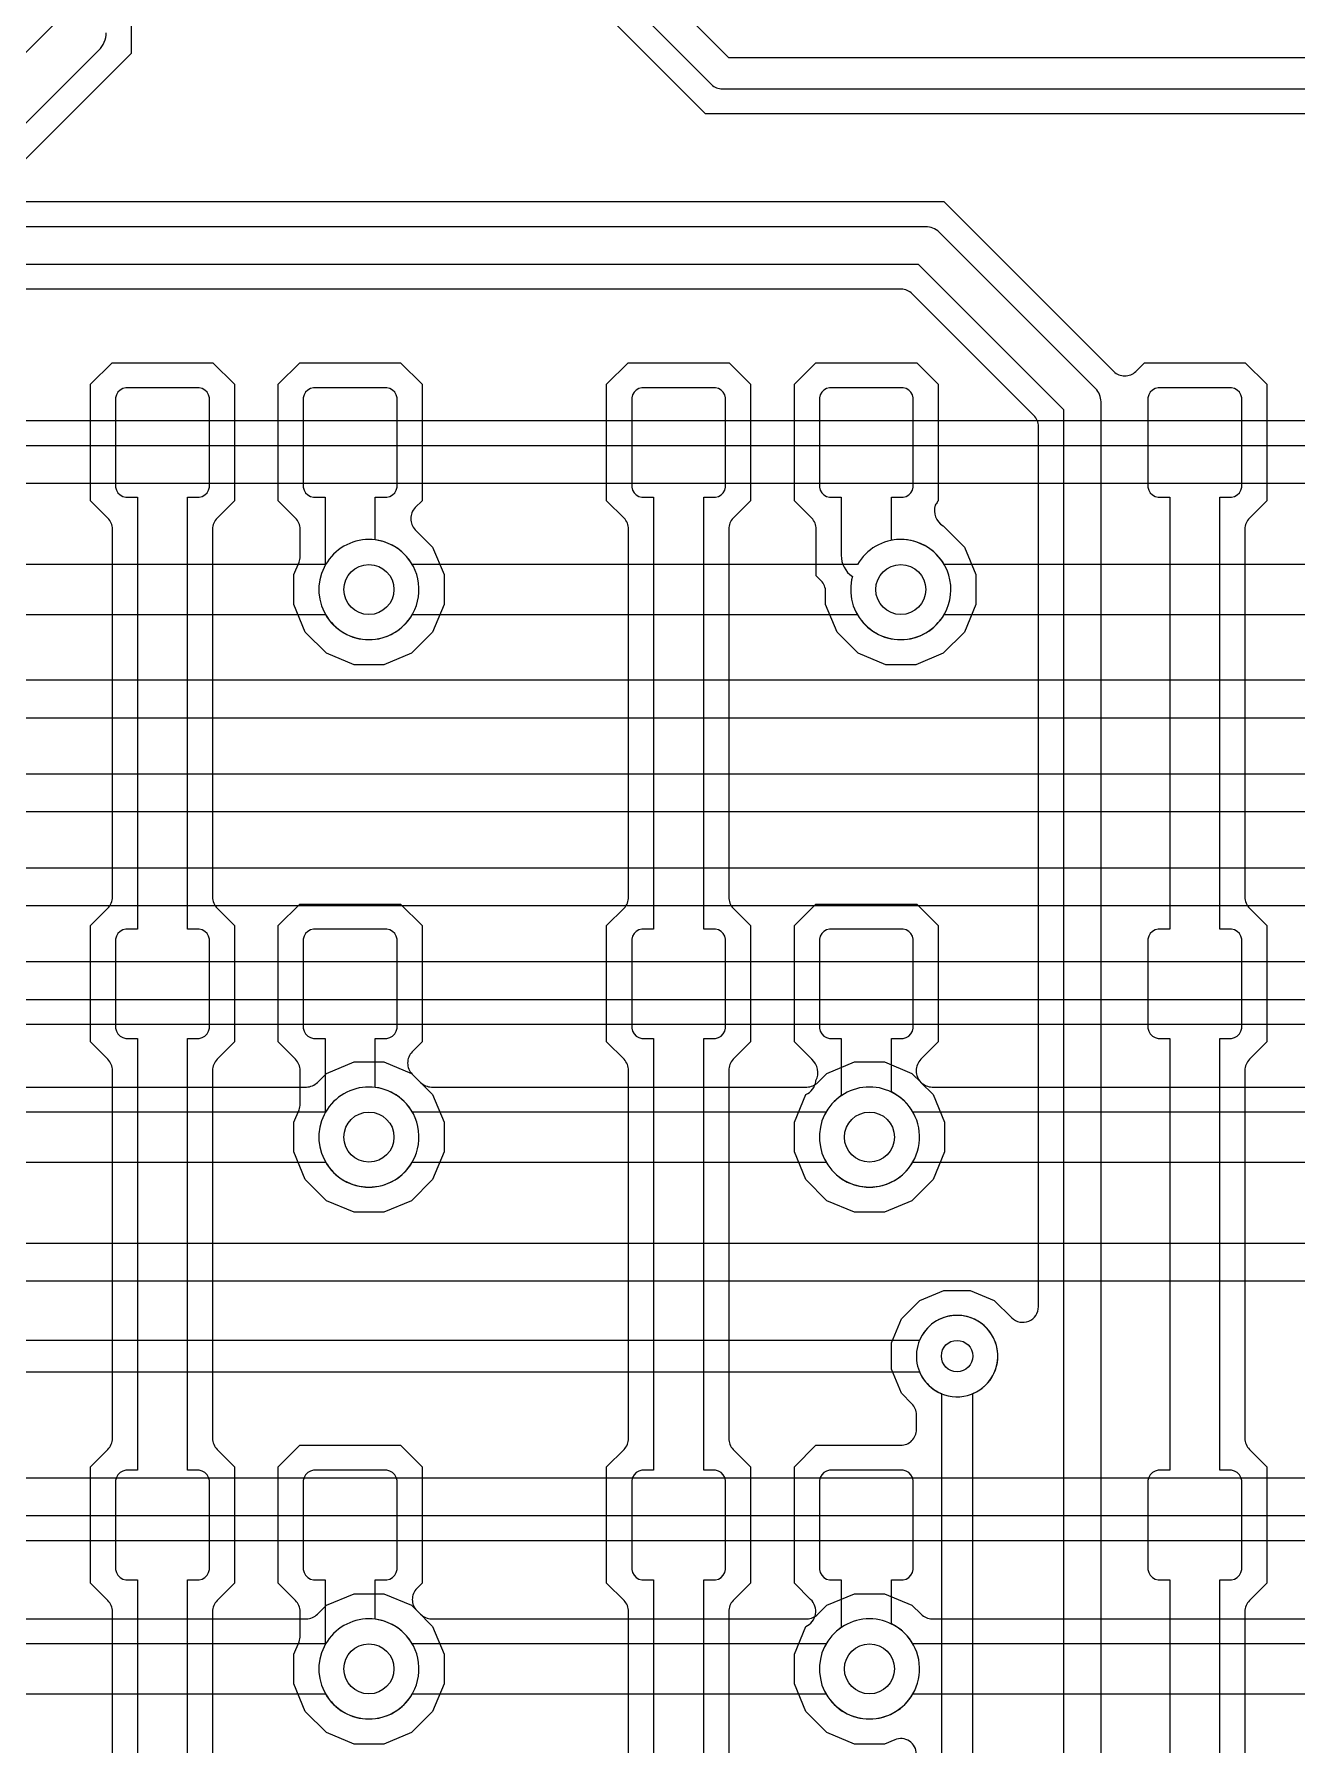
# Model space of a CAD drawing. Header units: millimetres. Extents: x -12.6 to 79.4, y -27 to 65.1.
# Drawn here: x 17.09 to 27.35, y 32.15 to 46.04 of the extents above; entities that cross this region are included whole.
import ezdxf

# ---------------------------------------------------------------- set-up
doc = ezdxf.new("R2010")
doc.units = ezdxf.units.MM

msp = doc.modelspace()

# ---------------------------------------------------------------- linework, layer by layer
at = {"layer": '16_copper'}
for points in [[(15.554, 61.705), (17.272, 59.987), (17.272, 50.203, 0.522723), (17.272, 49.619), (17.272, 46.134), (15.524, 44.387)], [(7.168, 42.901), (30.102, 42.901, 0.198912), (30.192, 42.938), (32.427, 45.173, 0.668179), (32.338, 45.39), (22.545, 45.39), (19.05, 48.885)], [(19.29, 48.932), (22.592, 45.63, 0.198912), (22.682, 45.593), (33.477, 45.593), (33.483, 45.594, 0.187839), (33.567, 45.63), (34.171, 46.234, 0.198912)], [(15.752, 44.04), (17.619, 45.907, 0.198912), (17.678, 46.05)], [(7.378, 42.393), (30.302, 42.393, 0.198912), (30.41, 42.437), (32.699, 44.726, 0.941785), (33.266, 45.156), (33.237, 45.193, 0.493147), (32.673, 45.156), (32.65, 45.116, 0.098046), (32.607, 45.066), (30.239, 42.697), (7.315, 42.697, 0.198912)], [(48.67, 41.732), (45.056, 41.732, 0.577351), (44.352, 41.732), (41.119, 41.732, 0.577351), (40.415, 41.732), (36.928, 41.732, 0.577351), (36.224, 41.732), (32.61, 41.732, 0.577351), (31.906, 41.732), (28.419, 41.732, 0.577351), (27.715, 41.732), (24.482, 41.732, 0.577351), (23.778, 41.732), (20.164, 41.732, 0.577351), (19.46, 41.732), (15.846, 41.732, 0.577351)], [(15.846, 41.326), (19.46, 41.326, 0.577351), (20.164, 41.326), (23.778, 41.326, 0.577351), (24.482, 41.326), (27.715, 41.326, 0.577351), (28.419, 41.326), (31.906, 41.326, 0.577351), (32.61, 41.326), (36.224, 41.326, 0.577351), (36.928, 41.326), (40.415, 41.326, 0.577351), (41.119, 41.326), (44.352, 41.326, 0.577351), (45.056, 41.326), (48.67, 41.326, 0.577351)], [(-10.312, 29.782), (0.393, 40.488), (54.491, 40.488, 0.944056), (55.151, 40.755), (55.133, 40.798, 0.627338), (54.491, 40.792), (0.33, 40.792, 0.198912), (0.222, 40.748), (-10.573, 29.953, 0.198912)], [(-9.042, 30.036), (0.647, 39.726), (50.427, 39.726, 0.944056), (51.087, 39.993), (51.069, 40.036, 0.627338), (50.427, 40.03), (0.584, 40.03, 0.198912), (0.476, 39.986), (-9.303, 30.207, 0.198912)], [(-7.772, 30.29), (0.901, 38.964), (46.236, 38.964, 0.944056), (46.896, 39.231), (46.878, 39.274, 0.627338), (46.236, 39.268), (0.838, 39.268, 0.198912), (0.73, 39.224), (-8.033, 30.461, 0.198912)], [(50.262, 39.522), (47.185, 39.522, 0.534511), (47.067, 39.347), (47.117, 39.227), (47.117, 39.005), (47.032, 38.799), (46.875, 38.642), (46.669, 38.557), (46.447, 38.557), (46.242, 38.642), (46.161, 38.723, 0.198912), (46.071, 38.76), (42.74, 38.76, 0.534511), (42.622, 38.585), (42.672, 38.465), (42.672, 38.243), (42.587, 38.037), (42.43, 37.88), (42.224, 37.795), (42.002, 37.795), (41.797, 37.88), (41.716, 37.961, 0.198912), (41.626, 37.998), (1.292, 37.998, 0.198912)], [(-6.502, 30.544), (1.155, 38.202), (41.791, 38.202, 0.944056), (42.451, 38.469), (42.433, 38.512, 0.627338), (41.791, 38.506), (1.092, 38.506, 0.198912), (0.984, 38.462), (-6.763, 30.715, 0.198912)], [(16.002, 37.49), (19.304, 37.49, 0.198912), (19.393, 37.528), (19.467, 37.601), (19.691, 37.694), (19.933, 37.694), (20.157, 37.601), (20.231, 37.528, 0.198912), (20.32, 37.49), (23.368, 37.49, 0.198912), (23.457, 37.528), (23.531, 37.601), (23.755, 37.694), (23.997, 37.694), (24.221, 37.601), (24.295, 37.528, 0.198912), (24.384, 37.49), (27.686, 37.49, 0.198912)], [(48.797, 37.287), (45.056, 37.287, 0.577351), (44.352, 37.287), (41.119, 37.287, 0.577351), (40.415, 37.287), (37.055, 37.287, 0.577351), (36.351, 37.287), (32.737, 37.287, 0.577351), (32.033, 37.287), (28.546, 37.287, 0.577351), (27.842, 37.287), (24.228, 37.287, 0.577351), (23.524, 37.287), (20.164, 37.287, 0.577351), (19.46, 37.287), (15.846, 37.287, 0.577351)], [(15.846, 36.881), (19.46, 36.881, 0.577351), (20.164, 36.881), (23.524, 36.881, 0.577351), (24.228, 36.881), (27.842, 36.881, 0.577351), (28.546, 36.881), (32.033, 36.881, 0.577351), (32.737, 36.881), (36.351, 36.881, 0.577351), (37.055, 36.881), (40.415, 36.881, 0.577351), (41.119, 36.881), (44.352, 36.881, 0.577351), (45.056, 36.881), (48.797, 36.881, 0.577351)], [(-5.232, 30.798), (-0.115, 35.916), (37.854, 35.916, 0.944056), (38.514, 36.183), (38.496, 36.226, 0.627338), (37.854, 36.22), (-0.178, 36.22, 0.198912), (-0.286, 36.176), (-5.493, 30.969, 0.198912)], [(5.488, 35.179), (24.282, 35.179, 0.966785), (24.901, 35.412), (24.884, 35.452, 0.644026), (24.282, 35.433), (5.488, 35.433)], [(-3.835, 31.052), (-0.877, 34.011), (35.382, 34.011, 0.198912), (35.49, 34.055), (36.151, 34.717, 0.944056), (36.429, 35.372), (36.386, 35.389, 0.627341), (35.936, 34.932), (35.319, 34.315), (-0.94, 34.315, 0.198912), (-1.048, 34.271), (-4.096, 31.223, 0.198912)], [(35.529, 33.807), (-0.74, 33.807, 0.198912)], [(16.129, 33.172), (19.304, 33.172, 0.198917), (19.393, 33.21), (19.467, 33.283), (19.691, 33.376), (19.933, 33.376), (20.157, 33.283), (20.231, 33.21, 0.198917), (20.32, 33.172), (23.368, 33.172, 0.198917), (23.457, 33.21), (23.531, 33.283), (23.755, 33.376), (23.997, 33.376), (24.221, 33.283), (24.295, 33.21, 0.198917), (24.384, 33.172), (27.559, 33.172, 0.198917)], [(48.67, 32.969), (45.183, 32.969, 0.577351), (44.479, 32.969), (41.119, 32.969, 0.577351), (40.415, 32.969), (36.928, 32.969, 0.577351), (36.224, 32.969), (32.61, 32.969, 0.577351), (31.906, 32.969), (28.419, 32.969, 0.577351), (27.715, 32.969), (24.228, 32.969, 0.577351), (23.524, 32.969), (20.164, 32.969, 0.577351), (19.46, 32.969), (15.973, 32.969, 0.577351)], [(15.973, 32.563), (19.46, 32.563, 0.577351), (20.164, 32.563), (23.524, 32.563, 0.577351), (24.228, 32.563), (27.715, 32.563, 0.577351), (28.419, 32.563), (31.906, 32.563, 0.577351), (32.61, 32.563), (36.224, 32.563, 0.577351), (36.928, 32.563), (40.415, 32.563, 0.577351), (41.119, 32.563), (44.479, 32.563, 0.577351), (45.183, 32.563), (48.67, 32.563, 0.577351)]]:
    msp.add_lwpolyline(points, format="xyb", dxfattribs=at)
for points in [[(17.882, 49.475), (17.882, 45.882), (15.777, 43.777)], [(33.954, 46.376), (33.425, 45.847), (22.735, 45.847), (19.507, 49.075)]]:
    msp.add_lwpolyline(points, dxfattribs=at)
at = {"layer": '1_copper'}
for points in [[(25.756, 4.386), (25.756, 43.053, 0.198912), (25.711, 43.161), (24.441, 44.431, 0.198912), (24.333, 44.475), (7.124, 44.475), (5.237, 46.362, 0.944056), (4.583, 46.64), (4.565, 46.597, 0.627341), (5.022, 46.147), (6.953, 44.215, 0.198912), (7.061, 44.171), (24.27, 44.171), (25.451, 42.99), (25.451, 4.386, 0.687676)], [(7.261, 44.679), (24.48, 44.679), (24.726, 44.433), (25.859, 43.3, 0.414219), (26.038, 43.3), (26.108, 43.37), (26.927, 43.37), (27.102, 43.196), (27.102, 42.25), (26.961, 42.109, 0.198912), (26.924, 42.02), (26.924, 39.032, 0.198912), (26.961, 38.942), (27.102, 38.801), (27.102, 37.856), (26.961, 37.715, 0.198912), (26.924, 37.625), (26.924, 34.638, 0.198912), (26.961, 34.548), (27.102, 34.407), (27.102, 33.462), (26.961, 33.321, 0.198912), (26.924, 33.231), (26.924, 31.501, 0.668185)], [(24.257, 32.074, 0.534518), (24.081, 32.191), (23.997, 32.156), (23.755, 32.156), (23.531, 32.249), (23.359, 32.421), (23.266, 32.645), (23.266, 32.887), (23.359, 33.111, 0.539723), (23.398, 33.33), (23.266, 33.462), (23.266, 34.407), (23.441, 34.582), (24.13, 34.582, 0.414214), (24.257, 34.709), (24.257, 34.829, 0.198912), (24.22, 34.919), (24.135, 35.004), (24.054, 35.2), (24.054, 35.412), (24.135, 35.608), (24.285, 35.758), (24.481, 35.839), (24.693, 35.839), (24.889, 35.758), (25.031, 35.617, 0.668179), (25.248, 35.707), (25.248, 42.853, 0.198912), (25.21, 42.943), (24.223, 43.93, 0.198912), (24.133, 43.967), (6.914, 43.967)], [(17.729, 30.243), (17.729, 33.231, 0.198912), (17.692, 33.321), (17.551, 33.462), (17.551, 34.407), (17.692, 34.548, 0.198912), (17.729, 34.638), (17.729, 37.625, 0.198912), (17.692, 37.715), (17.551, 37.856), (17.551, 38.801), (17.692, 38.942, 0.198912), (17.729, 39.032), (17.729, 42.02, 0.198912), (17.692, 42.109), (17.551, 42.25), (17.551, 43.196), (17.726, 43.37), (18.545, 43.37), (18.72, 43.196), (18.72, 42.25), (18.579, 42.109, 0.198912), (18.542, 42.02), (18.542, 39.032, 0.198912), (18.579, 38.942), (18.72, 38.801), (18.72, 37.856), (18.579, 37.715, 0.198912), (18.542, 37.625), (18.542, 34.638, 0.198912), (18.579, 34.548), (18.72, 34.407), (18.72, 33.462), (18.579, 33.321, 0.198912), (18.542, 33.231), (18.542, 30.243, 0.198912)], [(21.92, 30.937), (21.92, 33.231, 0.198912), (21.883, 33.321), (21.742, 33.462), (21.742, 34.407), (21.883, 34.548, 0.198912), (21.92, 34.638), (21.92, 37.625, 0.198912), (21.883, 37.715), (21.742, 37.856), (21.742, 38.801), (21.883, 38.942, 0.198912), (21.92, 39.032), (21.92, 42.02, 0.198912), (21.883, 42.109), (21.742, 42.25), (21.742, 43.196), (21.917, 43.37), (22.736, 43.37), (22.911, 43.196), (22.911, 42.25), (22.77, 42.109, 0.198912), (22.733, 42.02), (22.733, 39.032, 0.198912), (22.77, 38.942), (22.911, 38.801), (22.911, 37.856), (22.77, 37.715, 0.198912), (22.733, 37.625), (22.733, 34.638, 0.198912), (22.77, 34.548), (22.911, 34.407), (22.911, 33.462), (22.77, 33.321, 0.198912), (22.733, 33.231), (22.733, 30.243, 0.198912)], [(24.714, 22.022), (24.714, 35.001, 0.966785), (24.481, 35.619), (24.441, 35.603, 0.644026), (24.46, 35.001), (24.46, 22.022, 0.666667)]]:
    msp.add_lwpolyline(points, format="xyb", dxfattribs=at)
for points in [[(19.691, 40.919), (19.467, 41.012), (19.295, 41.184), (19.202, 41.408), (19.202, 41.65), (19.244, 41.75, 0.098497), (19.253, 41.798), (19.253, 42.02, 0.198912), (19.216, 42.109), (19.075, 42.25), (19.075, 43.196), (19.25, 43.37), (20.069, 43.37), (20.244, 43.196), (20.244, 42.25), (20.188, 42.194, 0.414219), (20.188, 42.015), (20.329, 41.874), (20.422, 41.65), (20.422, 41.408), (20.329, 41.184), (20.157, 41.012), (19.933, 40.919)], [(24.009, 40.919), (23.785, 41.012), (23.613, 41.184), (23.52, 41.408), (23.52, 41.511, 0.198912), (23.483, 41.601), (23.444, 41.64), (23.444, 42.02, 0.198912), (23.407, 42.109), (23.266, 42.25), (23.266, 43.196), (23.441, 43.37), (24.26, 43.37), (24.435, 43.196), (24.435, 42.249, 0.057326), (24.415, 42.221), (24.41, 42.213, 0.358945), (24.474, 42.047), (24.647, 41.874), (24.74, 41.65), (24.74, 41.408), (24.647, 41.184), (24.475, 41.012), (24.251, 40.919)], [(19.891, 41.13, 0.850835), (19.863, 41.932), (19.863, 42.278), (19.958, 42.278), (19.982, 42.285), (20.004, 42.297), (20.022, 42.315), (20.034, 42.337), (20.041, 42.361), (20.041, 43.085), (20.034, 43.109), (20.022, 43.131), (20.004, 43.148), (19.982, 43.161), (19.958, 43.167), (19.361, 43.167), (19.337, 43.161), (19.315, 43.148), (19.298, 43.131), (19.285, 43.109), (19.279, 43.085), (19.279, 42.361), (19.285, 42.337), (19.298, 42.315), (19.315, 42.297), (19.337, 42.285), (19.361, 42.278), (19.456, 42.278), (19.456, 41.726), (19.447, 41.709), (19.426, 41.66), (19.413, 41.608), (19.406, 41.556), (19.406, 41.502), (19.413, 41.45), (19.426, 41.398), (19.447, 41.349), (19.473, 41.303), (19.506, 41.26), (19.543, 41.223), (19.586, 41.19), (19.632, 41.164), (19.681, 41.143), (19.733, 41.13), (19.785, 41.123), (19.839, 41.123)], [(24.209, 41.13, 0.995983), (24.054, 41.929), (24.054, 42.278), (24.149, 42.278), (24.173, 42.285), (24.195, 42.297), (24.213, 42.315), (24.225, 42.337), (24.232, 42.361), (24.232, 43.085), (24.225, 43.109), (24.213, 43.131), (24.195, 43.148), (24.173, 43.161), (24.149, 43.167), (23.552, 43.167), (23.528, 43.161), (23.506, 43.148), (23.489, 43.131), (23.476, 43.109), (23.47, 43.085), (23.47, 42.361), (23.476, 42.337), (23.489, 42.315), (23.506, 42.297), (23.528, 42.285), (23.552, 42.278), (23.647, 42.278), (23.647, 41.808, 0.25395), (23.737, 41.634), (23.731, 41.608), (23.724, 41.556), (23.724, 41.502), (23.731, 41.45), (23.744, 41.398), (23.765, 41.349), (23.791, 41.303), (23.824, 41.26), (23.861, 41.223), (23.904, 41.19), (23.95, 41.164), (23.999, 41.143), (24.051, 41.13), (24.103, 41.123), (24.157, 41.123)], [(19.691, 36.474), (19.467, 36.567), (19.295, 36.739), (19.202, 36.963), (19.202, 37.205), (19.244, 37.305, 0.098491), (19.253, 37.353), (19.253, 37.625, 0.198912), (19.216, 37.715), (19.075, 37.856), (19.075, 38.801), (19.25, 38.976), (20.069, 38.976), (20.244, 38.801), (20.244, 37.856), (20.163, 37.775, 0.414219), (20.163, 37.595), (20.329, 37.429), (20.422, 37.205), (20.422, 36.963), (20.329, 36.739), (20.157, 36.567), (19.933, 36.474)], [(23.755, 36.474), (23.531, 36.567), (23.359, 36.739), (23.266, 36.963), (23.266, 37.205), (23.359, 37.429, 0.260225), (23.44, 37.535), (23.441, 37.542, 0.358954), (23.407, 37.715), (23.266, 37.856), (23.266, 38.801), (23.441, 38.976), (24.26, 38.976), (24.435, 38.801), (24.435, 37.856), (24.294, 37.715, 0.426172), (24.294, 37.528), (24.393, 37.429), (24.486, 37.205), (24.486, 36.963), (24.393, 36.739), (24.221, 36.567), (23.997, 36.474)], [(19.891, 36.685, 0.850835), (19.863, 37.487), (19.863, 37.884), (19.958, 37.884), (19.982, 37.891), (20.004, 37.903), (20.022, 37.921), (20.034, 37.943), (20.041, 37.967), (20.041, 38.69), (20.034, 38.715), (20.022, 38.736), (20.004, 38.754), (19.982, 38.767), (19.958, 38.773), (19.361, 38.773), (19.337, 38.767), (19.315, 38.754), (19.298, 38.736), (19.285, 38.715), (19.279, 38.69), (19.279, 37.967), (19.285, 37.943), (19.298, 37.921), (19.315, 37.903), (19.337, 37.891), (19.361, 37.884), (19.456, 37.884), (19.456, 37.281), (19.447, 37.264), (19.426, 37.215), (19.413, 37.163), (19.406, 37.111), (19.406, 37.057), (19.413, 37.005), (19.426, 36.953), (19.447, 36.904), (19.473, 36.858), (19.506, 36.815), (19.543, 36.778), (19.586, 36.745), (19.632, 36.719), (19.681, 36.698), (19.733, 36.685), (19.785, 36.678), (19.839, 36.678)], [(23.955, 36.685, 0.718932), (24.054, 37.45), (24.054, 37.884), (24.149, 37.884), (24.173, 37.891), (24.195, 37.903), (24.213, 37.921), (24.225, 37.943), (24.232, 37.967), (24.232, 38.69), (24.225, 38.715), (24.213, 38.736), (24.195, 38.754), (24.173, 38.767), (24.149, 38.773), (23.552, 38.773), (23.528, 38.767), (23.506, 38.754), (23.489, 38.736), (23.476, 38.715), (23.47, 38.69), (23.47, 37.967), (23.476, 37.943), (23.489, 37.921), (23.506, 37.903), (23.528, 37.891), (23.552, 37.884), (23.647, 37.884), (23.647, 37.421), (23.607, 37.39), (23.57, 37.353), (23.537, 37.31), (23.511, 37.264), (23.49, 37.215), (23.477, 37.163), (23.47, 37.111), (23.47, 37.057), (23.477, 37.005), (23.49, 36.953), (23.511, 36.904), (23.537, 36.858), (23.57, 36.815), (23.607, 36.778), (23.65, 36.745), (23.696, 36.719), (23.745, 36.698), (23.797, 36.685), (23.849, 36.678), (23.903, 36.678)], [(19.691, 32.156), (19.467, 32.249), (19.295, 32.421), (19.202, 32.645), (19.202, 32.887), (19.244, 32.987, 0.098491), (19.253, 33.035), (19.253, 33.231, 0.198912), (19.216, 33.321), (19.075, 33.462), (19.075, 34.407), (19.25, 34.582), (20.069, 34.582), (20.244, 34.407), (20.244, 33.462), (20.201, 33.419, 0.414219), (20.201, 33.239), (20.329, 33.111), (20.422, 32.887), (20.422, 32.645), (20.329, 32.421), (20.157, 32.249), (19.933, 32.156)], [(19.891, 32.367, 0.850835), (19.863, 33.169), (19.863, 33.49), (19.958, 33.49), (19.982, 33.496), (20.004, 33.509), (20.022, 33.527), (20.034, 33.548), (20.041, 33.573), (20.041, 34.296), (20.034, 34.32), (20.022, 34.342), (20.004, 34.36), (19.982, 34.372), (19.958, 34.379), (19.361, 34.379), (19.337, 34.372), (19.315, 34.36), (19.298, 34.342), (19.285, 34.32), (19.279, 34.296), (19.279, 33.573), (19.285, 33.548), (19.298, 33.527), (19.315, 33.509), (19.337, 33.496), (19.361, 33.49), (19.456, 33.49), (19.456, 32.963), (19.447, 32.946), (19.426, 32.897), (19.413, 32.845), (19.406, 32.793), (19.406, 32.739), (19.413, 32.687), (19.426, 32.635), (19.447, 32.586), (19.473, 32.54), (19.506, 32.497), (19.543, 32.46), (19.586, 32.427), (19.632, 32.401), (19.681, 32.38), (19.733, 32.367), (19.785, 32.36), (19.839, 32.36)], [(23.955, 32.367, 0.718932), (24.054, 33.132), (24.054, 33.49), (24.149, 33.49), (24.173, 33.496), (24.195, 33.509), (24.213, 33.527), (24.225, 33.548), (24.232, 33.573), (24.232, 34.296), (24.225, 34.32), (24.213, 34.342), (24.195, 34.36), (24.173, 34.372), (24.149, 34.379), (23.552, 34.379), (23.528, 34.372), (23.506, 34.36), (23.489, 34.342), (23.476, 34.32), (23.47, 34.296), (23.47, 33.573), (23.476, 33.548), (23.489, 33.527), (23.506, 33.509), (23.528, 33.496), (23.552, 33.49), (23.647, 33.49), (23.647, 33.103), (23.607, 33.072), (23.57, 33.035), (23.537, 32.992), (23.511, 32.946), (23.49, 32.897), (23.477, 32.845), (23.47, 32.793), (23.47, 32.739), (23.477, 32.687), (23.49, 32.635), (23.511, 32.586), (23.537, 32.54), (23.57, 32.497), (23.607, 32.46), (23.65, 32.427), (23.696, 32.401), (23.745, 32.38), (23.797, 32.367), (23.849, 32.36), (23.903, 32.36)]]:
    msp.add_lwpolyline(points, format="xyb", close=True, dxfattribs=at)
for points in [[(18.339, 29.985), (18.339, 33.49), (18.434, 33.49), (18.458, 33.496), (18.48, 33.509), (18.498, 33.527), (18.51, 33.548), (18.517, 33.573), (18.517, 34.296), (18.51, 34.32), (18.498, 34.342), (18.48, 34.36), (18.458, 34.372), (18.434, 34.379), (18.339, 34.379), (18.339, 37.884), (18.434, 37.884), (18.458, 37.891), (18.48, 37.903), (18.498, 37.921), (18.51, 37.943), (18.517, 37.967), (18.517, 38.69), (18.51, 38.715), (18.498, 38.736), (18.48, 38.754), (18.458, 38.767), (18.434, 38.773), (18.339, 38.773), (18.339, 42.278), (18.434, 42.278), (18.458, 42.285), (18.48, 42.297), (18.498, 42.315), (18.51, 42.337), (18.517, 42.361), (18.517, 43.085), (18.51, 43.109), (18.498, 43.131), (18.48, 43.148), (18.458, 43.161), (18.434, 43.167), (17.837, 43.167), (17.813, 43.161), (17.791, 43.148), (17.774, 43.131), (17.761, 43.109), (17.755, 43.085), (17.755, 42.361), (17.761, 42.337), (17.774, 42.315), (17.791, 42.297), (17.813, 42.285), (17.837, 42.278), (17.932, 42.278), (17.932, 38.773), (17.837, 38.773), (17.813, 38.767), (17.791, 38.754), (17.774, 38.736), (17.761, 38.715), (17.755, 38.69), (17.755, 37.967), (17.761, 37.943), (17.774, 37.921), (17.791, 37.903), (17.813, 37.891), (17.837, 37.884), (17.932, 37.884), (17.932, 34.379), (17.837, 34.379), (17.813, 34.372), (17.791, 34.36), (17.774, 34.342), (17.761, 34.32), (17.755, 34.296), (17.755, 33.573), (17.761, 33.548), (17.774, 33.527), (17.791, 33.509), (17.813, 33.496), (17.837, 33.49), (17.932, 33.49), (17.932, 29.985)], [(22.53, 29.985), (22.53, 33.49), (22.625, 33.49), (22.649, 33.496), (22.671, 33.509), (22.689, 33.527), (22.701, 33.548), (22.708, 33.573), (22.708, 34.296), (22.701, 34.32), (22.689, 34.342), (22.671, 34.36), (22.649, 34.372), (22.625, 34.379), (22.53, 34.379), (22.53, 37.884), (22.625, 37.884), (22.649, 37.891), (22.671, 37.903), (22.689, 37.921), (22.701, 37.943), (22.708, 37.967), (22.708, 38.69), (22.701, 38.715), (22.689, 38.736), (22.671, 38.754), (22.649, 38.767), (22.625, 38.773), (22.53, 38.773), (22.53, 42.278), (22.625, 42.278), (22.649, 42.285), (22.671, 42.297), (22.689, 42.315), (22.701, 42.337), (22.708, 42.361), (22.708, 43.085), (22.701, 43.109), (22.689, 43.131), (22.671, 43.148), (22.649, 43.161), (22.625, 43.167), (22.028, 43.167), (22.004, 43.161), (21.982, 43.148), (21.965, 43.131), (21.952, 43.109), (21.946, 43.085), (21.946, 42.361), (21.952, 42.337), (21.965, 42.315), (21.982, 42.297), (22.004, 42.285), (22.028, 42.278), (22.123, 42.278), (22.123, 38.773), (22.028, 38.773), (22.004, 38.767), (21.982, 38.754), (21.965, 38.736), (21.952, 38.715), (21.946, 38.69), (21.946, 37.967), (21.952, 37.943), (21.965, 37.921), (21.982, 37.903), (22.004, 37.891), (22.028, 37.884), (22.123, 37.884), (22.123, 34.379), (22.028, 34.379), (22.004, 34.372), (21.982, 34.36), (21.965, 34.342), (21.952, 34.32), (21.946, 34.296), (21.946, 33.573), (21.952, 33.548), (21.965, 33.527), (21.982, 33.509), (22.004, 33.496), (22.028, 33.49), (22.123, 33.49), (22.123, 30.505)], [(26.721, 31.14), (26.721, 33.49), (26.816, 33.49), (26.84, 33.496), (26.862, 33.509), (26.88, 33.527), (26.892, 33.548), (26.899, 33.573), (26.899, 34.296), (26.892, 34.32), (26.88, 34.342), (26.862, 34.36), (26.84, 34.372), (26.816, 34.379), (26.721, 34.379), (26.721, 37.884), (26.816, 37.884), (26.84, 37.891), (26.862, 37.903), (26.88, 37.921), (26.892, 37.943), (26.899, 37.967), (26.899, 38.69), (26.892, 38.715), (26.88, 38.736), (26.862, 38.754), (26.84, 38.767), (26.816, 38.773), (26.721, 38.773), (26.721, 42.278), (26.816, 42.278), (26.84, 42.285), (26.862, 42.297), (26.88, 42.315), (26.892, 42.337), (26.899, 42.361), (26.899, 43.085), (26.892, 43.109), (26.88, 43.131), (26.862, 43.148), (26.84, 43.161), (26.816, 43.167), (26.219, 43.167), (26.195, 43.161), (26.173, 43.148), (26.156, 43.131), (26.143, 43.109), (26.137, 43.085), (26.137, 42.361), (26.143, 42.337), (26.156, 42.315), (26.173, 42.297), (26.195, 42.285), (26.219, 42.278), (26.314, 42.278), (26.314, 38.773), (26.219, 38.773), (26.195, 38.767), (26.173, 38.754), (26.156, 38.736), (26.143, 38.715), (26.137, 38.69), (26.137, 37.967), (26.143, 37.943), (26.156, 37.921), (26.173, 37.903), (26.195, 37.891), (26.219, 37.884), (26.314, 37.884), (26.314, 34.379), (26.219, 34.379), (26.195, 34.372), (26.173, 34.36), (26.156, 34.342), (26.143, 34.32), (26.137, 34.296), (26.137, 33.573), (26.143, 33.548), (26.156, 33.527), (26.173, 33.509), (26.195, 33.496), (26.219, 33.49), (26.314, 33.49), (26.314, 29.985)]]:
    msp.add_lwpolyline(points, dxfattribs=at)
at = {"layer": 'drills_via_1_16'}
for centre, radius in [((19.812, 41.529), 0.203), ((24.13, 41.529), 0.203), ((19.812, 37.084), 0.203), ((23.876, 37.084), 0.203), ((24.587, 35.306), 0.127), ((19.812, 32.766), 0.203), ((23.876, 32.766), 0.203)]:
    msp.add_circle(centre, radius, dxfattribs=at)

doc.saveas('drawing.dxf')
